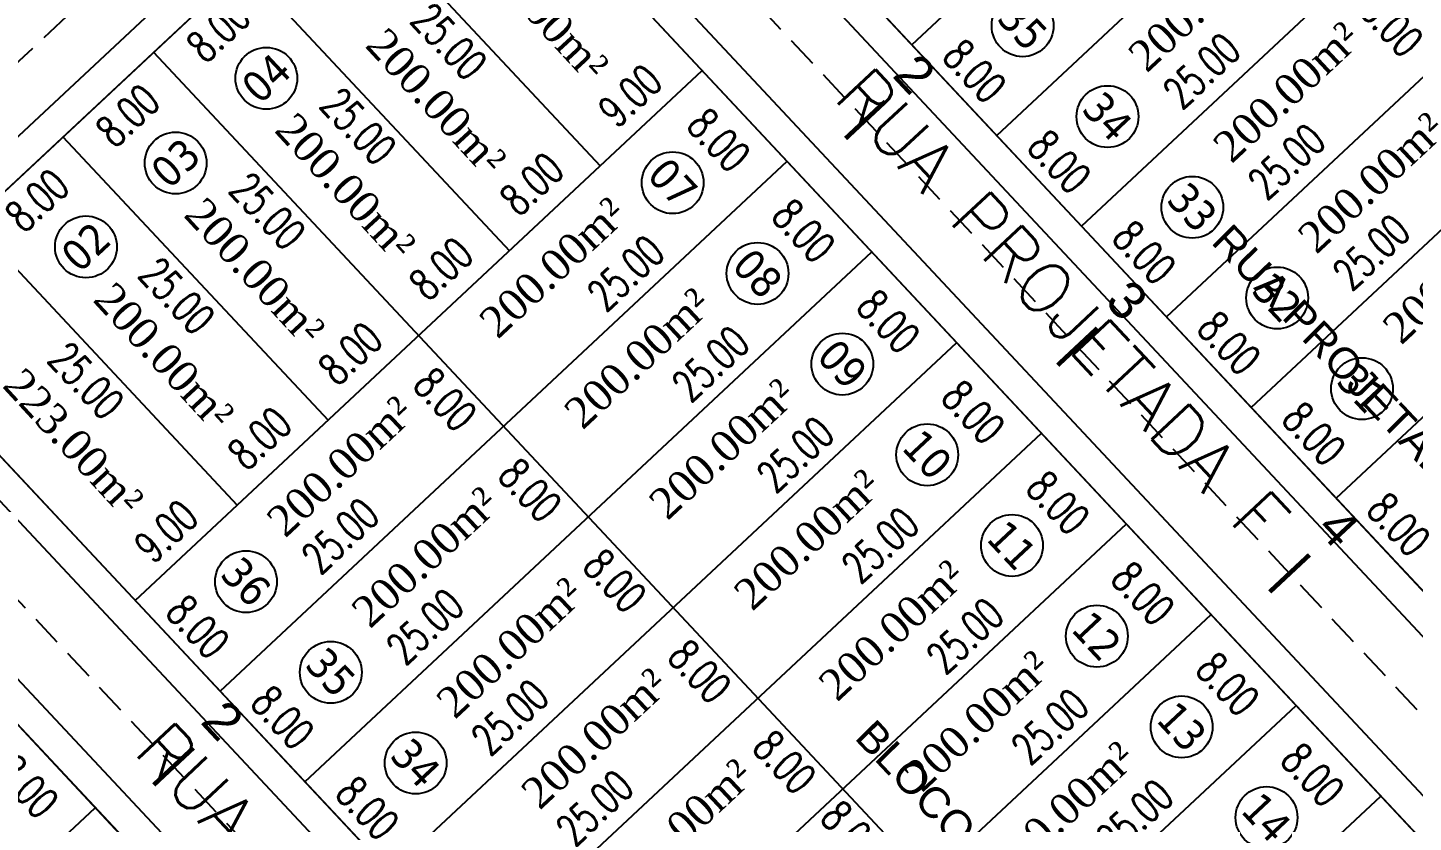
# Model space of a CAD drawing. Header units: metres. Extents: x 437145 to 443371, y 9612590 to 9615494.
# Drawn here: x 437426.4 to 437515.6, y 9614828 to 9614879.2 of the extents above; entities that cross this region are included whole.
import ezdxf

# ---------------------------------------------------------------- set-up
doc = ezdxf.new("R2010")
doc.units = ezdxf.units.M
doc.linetypes.add('ACAD_ISO02W100', pattern=[15, 12, -3])
doc.linetypes.add('DASHED2', pattern=[0.375, 0.25, -0.125])
for name, color, linetype in [('ADUTORA', 90, 'Continuous'), ('Auxiliar', 7, 'Continuous'), ('COTAS', 10, 'Continuous'), ('Eixo Acesso', 2, 'ACAD_ISO02W100'), ('Estacas', 7, 'Continuous'), ('Layer3', 1, 'Continuous'), ('M_FIO', 32, 'Continuous'), ('ÁREA', 7, 'Continuous')]:
    doc.layers.add(name, color=color, linetype=linetype)
doc.layers.get('0').off()
doc.styles.add('ARIAL', font='arial.ttf')
doc.styles.add('COTAS', font='romans.shx', dxfattribs={"width": 0.7})
doc.styles.add('symplex', font='simplex.shx', dxfattribs={"bigfont": 'bigfont.shx'})
doc.styles.add('tahoma', font='tahoma.ttf')
doc.styles.add('ÁREA', font='times.ttf', dxfattribs={"height": 2})
doc.dimstyles.new('C-75', dxfattribs={"dimtxt": 2, "dimasz": 0.2, "dimexe": 0, "dimexo": 0, "dimgap": 1, "dimtad": 0, "dimzin": 4, "dimdsep": 46, "dimtxsty": 'COTAS', "dimblk1": 'BOL-COT', "dimblk2": 'BOL-COT', "dimsah": 1, "dimcen": 0.1, "dimse1": 1, "dimse2": 1, "dimsd1": 1, "dimsd2": 1, "dimclrd": 8, "dimclre": 256, "dimaunit": 1, "dimadec": 3, "dimazin": 0, "dimtfac": 0.5, "dimtix": 1, "dimtmove": 0, "dimatfit": 3, "dimldrblk": 'BOL-COT', "dimfxl": 1, "dimtolj": 1, "dimtzin": 0, "dimarcsym": 0})

# ---------------------------------------------------------------- blocks, each defined once
blk = doc.blocks.new('Est')
at = {"const_width": 0.2}
blk.add_lwpolyline([(0, -1.19999999925494), (0, 1.200000001117586)], dxfattribs=at)
blk = doc.blocks.new('*D468')
at = {"layer": 'Layer3', "transparency": 16777216, "insert": (2668.994001980749, 1121.551320742566), "char_height": 2, "attachment_point": 5, "rotation": 270.0020370584799, "style": 'COTAS'}
blk.add_mtext('\\A1;8.00', dxfattribs=at)
blk = doc.blocks.new('BOL-COT')
at = {"layer": 'COTAS'}
for p, q in [((-1.999999999999943, 8.53e-14), (2, 8.53e-14)), ((0, -2.999999999999971), (0, 3.000000000000028))]:
    blk.add_line(p, q, dxfattribs=at)
blk.add_circle((0, 0), 0.4, dxfattribs=at)
blk = doc.blocks.new('*D543')
at = {"layer": 'Layer3', "transparency": 16777216, "insert": (2695.273511952049, 1127.712403280991), "char_height": 2, "attachment_point": 5, "rotation": 0.001780011330956504, "style": 'COTAS'}
blk.add_mtext('\\A1;8.00', dxfattribs=at)
blk = doc.blocks.new('*D544')
at = {"layer": 'Layer3', "transparency": 16777216, "insert": (2695.272755893303, 1148.70263041589), "char_height": 2, "attachment_point": 5, "rotation": 0.002034062351873794, "style": 'COTAS'}
blk.add_mtext('\\A1;8.00', dxfattribs=at)
blk = doc.blocks.new('*D545')
at = {"layer": 'Layer3', "transparency": 16777216, "insert": (2697.642659175612, 1138.052321550351), "char_height": 2, "attachment_point": 5, "rotation": 270.0020370520516, "style": 'COTAS'}
blk.add_mtext('\\A1;25.00', dxfattribs=at)
blk = doc.blocks.new('*D546')
at = {"layer": 'Layer3', "transparency": 16777216, "insert": (2689.642659181229, 1138.05203712164), "char_height": 2, "attachment_point": 5, "rotation": 270.00203705218485, "style": 'COTAS'}
blk.add_mtext('\\A1;25.00', dxfattribs=at)
blk = doc.blocks.new('*D547')
at = {"layer": 'Layer3', "transparency": 16777216, "insert": (2703.273511947612, 1127.712687673378), "char_height": 2, "attachment_point": 5, "rotation": 0.0017799846502886765, "style": 'COTAS'}
blk.add_mtext('\\A1;8.00', dxfattribs=at)
blk = doc.blocks.new('*D548')
at = {"layer": 'Layer3', "transparency": 16777216, "insert": (2703.272755887982, 1148.702914801757), "char_height": 2, "attachment_point": 5, "rotation": 0.0020340490116114987, "style": 'COTAS'}
blk.add_mtext('\\A1;8.00', dxfattribs=at)
blk = doc.blocks.new('*D549')
at = {"layer": 'Layer3', "transparency": 16777216, "insert": (2705.642659173721, 1138.052605930635), "char_height": 2, "attachment_point": 5, "rotation": 270.002037051918, "style": 'COTAS'}
blk.add_mtext('\\A1;25.00', dxfattribs=at)
blk = doc.blocks.new('*D550')
at = {"layer": 'Layer3', "transparency": 16777216, "insert": (2711.273511942714, 1127.712972128163), "char_height": 2, "attachment_point": 5, "rotation": 0.001779997990487945, "style": 'COTAS'}
blk.add_mtext('\\A1;8.00', dxfattribs=at)
blk = doc.blocks.new('*D551')
at = {"layer": 'Layer3', "transparency": 16777216, "insert": (2711.272755884176, 1148.703199260268), "char_height": 2, "attachment_point": 5, "rotation": 0.0020340356714007683, "style": 'COTAS'}
blk.add_mtext('\\A1;8.00', dxfattribs=at)
blk = doc.blocks.new('*D552')
at = {"layer": 'Layer3', "transparency": 16777216, "insert": (2713.642659167434, 1138.052890399443), "char_height": 2, "attachment_point": 5, "rotation": 270.0020370500504, "style": 'COTAS'}
blk.add_mtext('\\A1;25.00', dxfattribs=at)
blk = doc.blocks.new('*D553')
at = {"layer": 'Layer3', "transparency": 16777216, "insert": (2719.273511938174, 1127.713256552215), "char_height": 2, "attachment_point": 5, "rotation": 0.0017799979909463106, "style": 'COTAS'}
blk.add_mtext('\\A1;8.00', dxfattribs=at)
blk = doc.blocks.new('*D555')
at = {"layer": 'Layer3', "transparency": 16777216, "insert": (2721.642659164552, 1138.053174824438), "char_height": 2, "attachment_point": 5, "rotation": 270.0020370496501, "style": 'COTAS'}
blk.add_mtext('\\A1;25.00', dxfattribs=at)
blk = doc.blocks.new('*D557')
at = {"layer": 'Layer3', "transparency": 16777216, "insert": (2686.773511361626, 1127.456287288438), "char_height": 2, "attachment_point": 5, "rotation": 0.002037044630333482, "style": 'COTAS'}
blk.add_mtext('\\A1;9.00', dxfattribs=at)
blk = doc.blocks.new('*D558')
at = {"layer": 'Layer3', "transparency": 16777216, "insert": (2727.773508316245, 1127.553710827004), "char_height": 2, "attachment_point": 5, "rotation": 0.0020259455712132377, "style": 'COTAS'}
blk.add_mtext('\\A1;9.00', dxfattribs=at)
blk = doc.blocks.new('*D559')
at = {"layer": 'Layer3', "transparency": 16777216, "insert": (2729.994001950569, 1121.553489887453), "char_height": 2, "attachment_point": 5, "rotation": 270.00203704472233, "style": 'COTAS'}
blk.add_mtext('\\A1;8.00', dxfattribs=at)
blk = doc.blocks.new('*D560')
at = {"layer": 'Layer3', "transparency": 16777216, "insert": (2719.773797905428, 1119.396860722783), "char_height": 2, "attachment_point": 5, "rotation": 0.002037044152142905, "style": 'COTAS'}
blk.add_mtext('\\A1;25.00', dxfattribs=at)
blk = doc.blocks.new('*D561')
at = {"layer": 'Layer3', "transparency": 16777216, "insert": (2684.065885579586, 1121.551856998749), "char_height": 2, "attachment_point": 5, "rotation": 270.0020370563956, "style": 'COTAS'}
blk.add_mtext('\\A1;8.00', dxfattribs=at)
blk = doc.blocks.new('*D562')
at = {"layer": 'Layer3', "transparency": 16777216, "insert": (2705.707533200353, 1121.374770690087), "char_height": 2, "attachment_point": 5, "rotation": 270.00203705097704, "style": 'COTAS'}
blk.add_mtext('\\A1;8.00', dxfattribs=at)
blk = doc.blocks.new('*D563')
at = {"layer": 'Layer3', "transparency": 16777216, "insert": (2694.773073539908, 1119.583012605417), "char_height": 2, "attachment_point": 5, "rotation": 0.022243517661520672, "style": 'COTAS'}
blk.add_mtext('\\A1;25.00', dxfattribs=at)
blk = doc.blocks.new('*D564')
at = {"layer": 'Layer3', "transparency": 16777216, "insert": (2729.99428638076, 1113.553489891895), "char_height": 2, "attachment_point": 5, "rotation": 270.00203705014326, "style": 'COTAS'}
blk.add_mtext('\\A1;8.00', dxfattribs=at)
blk = doc.blocks.new('*D565')
at = {"layer": 'Layer3', "transparency": 16777216, "insert": (2719.774082330469, 1111.396860732096), "char_height": 2, "attachment_point": 5, "rotation": 0.002037044152142905, "style": 'COTAS'}
blk.add_mtext('\\A1;25.00', dxfattribs=at)
blk = doc.blocks.new('*D566')
at = {"layer": 'Layer3', "transparency": 16777216, "insert": (2684.066170005326, 1113.551857001151), "char_height": 2, "attachment_point": 5, "rotation": 270.00203704388855, "style": 'COTAS'}
blk.add_mtext('\\A1;8.00', dxfattribs=at)
blk = doc.blocks.new('*D567')
at = {"layer": 'Layer3', "transparency": 16777216, "insert": (2705.707817626792, 1113.374770695674), "char_height": 2, "attachment_point": 5, "rotation": 270.002037058064, "style": 'COTAS'}
blk.add_mtext('\\A1;8.00', dxfattribs=at)
blk = doc.blocks.new('*D568')
at = {"layer": 'Layer3', "transparency": 16777216, "insert": (2694.773357965855, 1111.583012599829), "char_height": 2, "attachment_point": 5, "rotation": 0.02224351765991639, "style": 'COTAS'}
blk.add_mtext('\\A1;25.00', dxfattribs=at)
blk = doc.blocks.new('*D569')
at = {"layer": 'Layer3', "transparency": 16777216, "insert": (2729.994570800272, 1105.553489902139), "char_height": 2, "attachment_point": 5, "rotation": 270.00203705014377, "style": 'COTAS'}
blk.add_mtext('\\A1;8.00', dxfattribs=at)
blk = doc.blocks.new('*D570')
at = {"layer": 'Layer3', "transparency": 16777216, "insert": (2719.774366754516, 1103.39686072744), "char_height": 2, "attachment_point": 5, "rotation": 0.0020370569586835563, "style": 'COTAS'}
blk.add_mtext('\\A1;25.00', dxfattribs=at)
blk = doc.blocks.new('*D571')
at = {"layer": 'Layer3', "transparency": 16777216, "insert": (2684.066454430222, 1105.551857009521), "char_height": 2, "attachment_point": 5, "rotation": 270.0020370434741, "style": 'COTAS'}
blk.add_mtext('\\A1;8.00', dxfattribs=at)
blk = doc.blocks.new('*D572')
at = {"layer": 'Layer3', "transparency": 16777216, "insert": (2705.708102051833, 1105.374770695674), "char_height": 2, "attachment_point": 5, "rotation": 270.0020370572307, "style": 'COTAS'}
blk.add_mtext('\\A1;8.00', dxfattribs=at)
blk = doc.blocks.new('*D573')
at = {"layer": 'Layer3', "transparency": 16777216, "insert": (2694.77364239036, 1103.583012611936), "char_height": 2, "attachment_point": 5, "rotation": 0.022243504855070734, "style": 'COTAS'}
blk.add_mtext('\\A1;25.00', dxfattribs=at)
blk = doc.blocks.new('*D574')
at = {"layer": 'Layer3', "transparency": 16777216, "insert": (2729.994855231164, 1097.553489905881), "char_height": 2, "attachment_point": 5, "rotation": 270.00203704972404, "style": 'COTAS'}
blk.add_mtext('\\A1;8.00', dxfattribs=at)
blk = doc.blocks.new('*D575')
at = {"layer": 'Layer3', "transparency": 16777216, "insert": (2719.774651182297, 1095.396860746998), "char_height": 2, "attachment_point": 5, "rotation": 0.002037044152142905, "style": 'COTAS'}
blk.add_mtext('\\A1;25.00', dxfattribs=at)
blk = doc.blocks.new('*D577')
at = {"layer": 'Layer3', "transparency": 16777216, "insert": (2705.708386478504, 1097.374770708713), "char_height": 2, "attachment_point": 5, "rotation": 270.00203705181076, "style": 'COTAS'}
blk.add_mtext('\\A1;8.00', dxfattribs=at)
blk = doc.blocks.new('*D578')
at = {"layer": 'Layer3', "transparency": 16777216, "insert": (2694.77392681804, 1095.583012625906), "char_height": 2, "attachment_point": 5, "rotation": 0.022243509123726954, "style": 'COTAS'}
blk.add_mtext('\\A1;25.00', dxfattribs=at)
blk = doc.blocks.new('*D579')
at = {"layer": 'Layer3', "transparency": 16777216, "insert": (2729.99513965149, 1089.553489911402), "char_height": 2, "attachment_point": 5, "rotation": 270.0020370513944, "style": 'COTAS'}
blk.add_mtext('\\A1;8.00', dxfattribs=at)
blk = doc.blocks.new('*D580')
at = {"layer": 'Layer3', "transparency": 16777216, "insert": (2719.77493560523, 1087.396860752586), "char_height": 2, "attachment_point": 5, "rotation": 0.00203705268987296, "style": 'COTAS'}
blk.add_mtext('\\A1;25.00', dxfattribs=at)
blk = doc.blocks.new('*D582')
at = {"layer": 'Layer3', "transparency": 16777216, "insert": (2705.708670902032, 1089.374770712438), "char_height": 2, "attachment_point": 5, "rotation": 270.0020370447238, "style": 'COTAS'}
blk.add_mtext('\\A1;8.00', dxfattribs=at)
blk = doc.blocks.new('*D584')
at = {"layer": 'Layer3', "transparency": 16777216, "insert": (2729.995424086019, 1081.553489921714), "char_height": 2, "attachment_point": 5, "rotation": 270.0020370497263, "style": 'COTAS'}
blk.add_mtext('\\A1;8.00', dxfattribs=at)
blk = doc.blocks.new('*D585')
at = {"layer": 'Layer3', "transparency": 16777216, "insert": (2719.77522003156, 1079.396860760968), "char_height": 2, "attachment_point": 5, "rotation": 0.0020370569586835563, "style": 'COTAS'}
blk.add_mtext('\\A1;25.00', dxfattribs=at)
blk = doc.blocks.new('*D586')
at = {"layer": 'Layer3', "transparency": 16777216, "insert": (2705.812159697083, 1083.087958354834), "char_height": 2, "attachment_point": 5, "rotation": 270.0020370505597, "style": 'COTAS'}
blk.add_mtext('\\A1;8.00', dxfattribs=at)
blk = doc.blocks.new('*D587')
at = {"layer": 'Layer3', "transparency": 16777216, "insert": (2729.995708503231, 1073.553489926055), "char_height": 2, "attachment_point": 5, "rotation": 270.0020370576457, "style": 'COTAS'}
blk.add_mtext('\\A1;8.00', dxfattribs=at)
blk = doc.blocks.new('*D588')
at = {"layer": 'Layer3', "transparency": 16777216, "insert": (2719.775504457421, 1071.396860760036), "char_height": 2, "attachment_point": 5, "rotation": 0.002037044152142905, "style": 'COTAS'}
blk.add_mtext('\\A1;25.00', dxfattribs=at)
blk = doc.blocks.new('*D592')
at = {"layer": 'Layer3', "transparency": 16777216, "insert": (2729.995992930484, 1065.553489932839), "char_height": 2, "attachment_point": 5, "rotation": 270.00203705097704, "style": 'COTAS'}
blk.add_mtext('\\A1;8.00', dxfattribs=at)
blk = doc.blocks.new('*D657')
at = {"layer": 'Layer3', "transparency": 16777216, "insert": (2745.066169974476, 1113.554025951053), "char_height": 2, "attachment_point": 5, "rotation": 270.0020370505597, "style": 'COTAS'}
blk.add_mtext('\\A1;8.00', dxfattribs=at)
blk = doc.blocks.new('*D662')
at = {"layer": 'Layer3', "transparency": 16777216, "insert": (2745.066454400885, 1105.554025959423), "char_height": 2, "attachment_point": 5, "rotation": 270.00203705014326, "style": 'COTAS'}
blk.add_mtext('\\A1;8.00', dxfattribs=at)
blk = doc.blocks.new('*D664')
at = {"layer": 'Layer3', "transparency": 16777216, "insert": (2755.773642363762, 1103.585181552316), "char_height": 2, "attachment_point": 5, "rotation": 0.022243504854239943, "style": 'COTAS'}
blk.add_mtext('\\A1;25.00', dxfattribs=at)
blk = doc.blocks.new('*D667')
at = {"layer": 'Layer3', "transparency": 16777216, "insert": (2745.066738830147, 1097.554025964118), "char_height": 2, "attachment_point": 5, "rotation": 270.00203705139245, "style": 'COTAS'}
blk.add_mtext('\\A1;8.00', dxfattribs=at)
blk = doc.blocks.new('*D668')
at = {"layer": 'Layer3', "transparency": 16777216, "insert": (2766.708386451612, 1097.376939662132), "char_height": 2, "attachment_point": 5, "rotation": 270.00203705014377, "style": 'COTAS'}
blk.add_mtext('\\A1;8.00', dxfattribs=at)
blk = doc.blocks.new('*D669')
at = {"layer": 'Layer3', "transparency": 16777216, "insert": (2755.773926791088, 1095.585181563492), "char_height": 2, "attachment_point": 5, "rotation": 0.022243513391919073, "style": 'COTAS'}
blk.add_mtext('\\A1;25.00', dxfattribs=at)
blk = doc.blocks.new('*D672')
at = {"layer": 'Layer3', "transparency": 16777216, "insert": (2745.067023250036, 1089.554025968735), "char_height": 2, "attachment_point": 5, "rotation": 270.0020370501442, "style": 'COTAS'}
blk.add_mtext('\\A1;8.00', dxfattribs=at)
blk = doc.blocks.new('*D674')
at = {"layer": 'Layer3', "transparency": 16777216, "insert": (2755.774211214153, 1087.585181563492), "char_height": 2, "attachment_point": 5, "rotation": 0.022243513391919073, "style": 'COTAS'}
blk.add_mtext('\\A1;25.00', dxfattribs=at)
blk = doc.blocks.new('*D680')
at = {"layer": 'Layer3', "transparency": 16777216, "insert": (2745.067592100352, 1073.554025982497), "char_height": 2, "attachment_point": 5, "rotation": 270.0020370434717, "style": 'COTAS'}
blk.add_mtext('\\A1;8.00', dxfattribs=at)
blk = doc.blocks.new('*D817')
at = {"layer": 'Layer3', "transparency": 16777216, "insert": (2745.067307671906, 1081.554025361552), "char_height": 2, "attachment_point": 5, "rotation": 270.00203705139387, "style": 'COTAS'}
blk.add_mtext('\\A1;8.00', dxfattribs=at)
blk = doc.blocks.new('atutu')
at = {"layer": 'Layer3', "color": 0}
for points in [[(2684.272690238687, 1150.551863968703), (2730.272690203589, 1150.55349941771)], [(2691.272690232692, 1150.552113233465), (2691.273579063151, 1125.552113253954)], [(2699.272690227221, 1150.552397646341), (2699.273579058552, 1125.552397668692)], [(2707.272690222448, 1150.552682049903), (2707.277916549263, 1003.552682200778)], [(2715.272690216976, 1150.552968023676), (2715.273579048657, 1125.552968046028)], [(2723.272690213542, 1150.553252682421), (2723.273579044116, 1125.553252706635)], [(2671.277845454135, 1005.551402079272), (2671.272761350987, 1148.551401777524)], [(2682.277845446801, 1005.551793368864), (2682.272761344933, 1148.551792860362)], [(2732.277845426836, 1005.553571027103), (2732.272761325259, 1148.553570505562)], [(2743.277845420549, 1005.553962316695), (2743.272761318216, 1148.553961607027)], [(2682.273579067458, 1125.551792880851), (2732.27357904854, 1125.553570540953)], [(2621.273863429868, 1117.549624335352), (2671.273863499542, 1117.551401997316)], [(2682.27386340251, 1117.551793283182), (2732.273863473116, 1117.553570943284)], [(2743.273863376258, 1117.553962231013), (2793.273863446806, 1117.555739896703)], [(2682.274147828425, 1109.551793283182), (2732.274147898099, 1109.553570948872)], [(2743.274147802173, 1109.553962238464), (2793.274147871906, 1109.555739896703)], [(2682.274432254514, 1101.551793299946), (2732.27443232314, 1101.553570961911)], [(2743.274432228262, 1101.553962247777), (2793.274432296132, 1101.555739906016)], [(2682.27471667938, 1093.551793299946), (2732.274716748065, 1093.553570960048)], [(2743.274716653128, 1093.553962247777), (2793.274716721988, 1093.555739907879)], [(2682.275001105411, 1085.551793309259), (2732.275001173223, 1085.553570971224)], [(2743.275001079101, 1085.55396225709), (2793.275001146913, 1085.555739917192)], [(2682.275285532314, 1077.551793314847), (2732.27528560001, 1077.553570980537)], [(2743.275285505947, 1077.553962262678), (2793.275285573816, 1077.555739926505)], [(2682.275569958229, 1069.551793318573), (2732.275570024993, 1069.553570980537)], [(2682.275854383328, 1061.551793326023), (2732.275854451024, 1061.553570991713)]]:
    blk.add_lwpolyline(points, dxfattribs=at)
for centre in [(2695.517483188853, 1144.363902859721), (2703.425060584059, 1144.36414853889), (2711.425060583244, 1144.364468435156), (2688.313048988663, 1121.563784715119), (2725.943754009286, 1121.573939370322), (2688.313333413587, 1113.563784716982), (2725.944038434211, 1113.573939374048), (2749.313332983025, 1113.574771011579), (2688.313617837639, 1105.56378472257), (2725.944322858321, 1105.573939387086), (2749.313617811329, 1105.565953674126), (2725.944607286971, 1097.573939392674), (2749.313902240096, 1097.565953679714), (2725.944891709975, 1089.573939392674), (2749.314186662227, 1089.565953683439), (2725.945176135248, 1081.57393940385), (2749.314471085405, 1081.565953074354), (2725.94546056221, 1073.57393940385), (2725.945744987019, 1065.573939409438)]:
    blk.add_circle(centre, 1.990958139869911, dxfattribs=at)
at = {"layer": 'M_FIO'}
for points in [[(2683.44419200616, 1152.551834516558), (2731.101046221587, 1152.553528871718)], [(2683.444192007266, 1152.551834516558), (2731.101046222693, 1152.553528871718)], [(2673.277874905815, 1004.72304605912), (2673.272731897096, 1149.379900003183)], [(2673.277874906921, 1004.72304605912), (2673.272731898201, 1149.379900003183)], [(2680.277874901798, 1004.723295137617), (2680.272731892381, 1149.380148874927)], [(2680.277874902904, 1004.723295137617), (2680.272731893487, 1149.380148874927)], [(2734.277874878515, 1004.725215008813), (2734.27273186968, 1149.382068738672)], [(2734.277874879621, 1004.725215008813), (2734.272731870786, 1149.382068738672)], [(2741.277874875314, 1004.725464083585), (2741.272731866595, 1149.38231762718)], [(2741.27787487642, 1004.725464083585), (2741.272731867701, 1149.38231762718)]]:
    blk.add_lwpolyline(points, dxfattribs=at)
at = {"layer": 'ADUTORA', "color": 7, "style": 'symplex'}
for s, p in [('RUA PROJETADA E', (2675.443176226773, 1118.543453418049)), ('RUA PROJETADA F', (2737.179009051028, 1118.543453418049))]:
    blk.add_text(s, height=3.284297485517897, rotation=270.0256716937466, dxfattribs=at).set_placement(p)
at = {"layer": 'Layer3', "color": 5, "char_height": 1.999999999999999, "attachment_point": 5, "style": 'tahoma'}
for s, insert, rotation in [('\\A1;02', (2695.517483188969, 1144.363902865308), 0.0020370548664193034), ('\\A1;03', (2703.425060584234, 1144.364148542616), 0.0020370548664193034), ('\\A1;04', (2711.425060583477, 1144.364468438882), 0.0020370548664193034), ('\\A1;36', (2688.313048988837, 1121.563784715119), 270.0497252510426), ('\\A1;07', (2725.94375401045, 1121.573939374048), 270.0497252510426), ('\\A1;35', (2688.313333413646, 1113.563784716982), 270.0497252510426), ('\\A1;08', (2725.944038436248, 1113.573939379636), 270.0497252510426), ('\\A1;35', (2749.313333387336, 1113.565953664813), 270.0497252510426), ('\\A1;34', (2688.313617837697, 1105.56378472257), 270.0497252510426), ('\\A1;09', (2725.9443228603, 1105.573939394537), 270.0497252510426), ('\\A1;34', (2749.313617811562, 1105.565953675988), 270.0497252510426), ('\\A1;10', (2725.944607288251, 1097.573939398262), 270.0497252510426), ('\\A1;33', (2749.31390224027, 1097.565953681576), 270.0497252510426), ('\\A1;11', (2725.944891711197, 1089.573939396399), 270.0497252510426), ('\\A1;32', (2749.31418666246, 1089.565953683439), 270.0497252510426), ('\\A1;12', (2725.94517613746, 1081.573939409438), 270.0497252510426), ('\\A1;31', (2749.314471085638, 1081.565953076217), 270.0497252510426), ('\\A1;13', (2725.945460562269, 1073.573939411301), 270.0497252510426), ('\\A1;14', (2725.945744988183, 1065.573939415026), 270.0497252510426)]:
    blk.add_mtext(s, dxfattribs=dict(at, insert=insert, rotation=rotation))
at = {"layer": 'ÁREA', "linetype": 'Continuous', "lineweight": -2, "extrusion": (-0.0006588081243978001, -0.02622673469559521, 0.9996558029437245), "style": 'ÁREA'}
for s, p in [('223.00m²', (2655.886968253882, 1208.053283033477, -36.21801059444091)), ('200.00m²', (2671.914639475602, 1208.514376232952, -36.23011154344085)), ('200.00m²', (2679.91210952792, 1208.715485729363, -36.23538946902883)), ('200.00m²', (2687.909579570039, 1208.916595165902, -36.24066739354047))]:
    blk.add_text(s, height=1.999999999999999, rotation=270.9999999799873, dxfattribs=at).set_placement(p)
at = {"layer": 'ÁREA', "linetype": 'Continuous', "lineweight": -2, "extrusion": (-0.0006588081243978, -0.0262267346955952, 0.9996558029437244), "style": 'ÁREA'}
for s, p in [('200.00m²', (2663.917169430758, 1208.313266816819, -36.22483362001791)), ('223.00m²', (2696.874002248195, 1209.083968932096, -36.24505995773476))]:
    blk.add_text(s, height=1.999999999999999, rotation=270.9999999799873, dxfattribs=at).set_placement(p)
at = {"layer": 'ÁREA', "linetype": 'Continuous', "lineweight": -2, "extrusion": (0.0262307824511418, -0.0004708427962515, 0.9996558029437244), "style": 'ÁREA'}
for p in [(1169.988759352175, -2670.677348776698, 65.53628023610138), (1162.336094555721, -2689.564369439194, 66.03195198166438), (1154.337388173305, -2689.708181245281, 66.03572618463029), (1146.338681777981, -2689.851993058759, 66.0395003877083), (1138.339975388135, -2689.995804866083, 66.04327459079764), (1130.3412689965, -2690.139616677457, 66.04704879388319), (1122.342562616116, -2690.283428492938, 66.05082299698101)]:
    blk.add_text('200.00m²', height=1.999999999999999, rotation=270.9999999484056, dxfattribs=at).set_placement(p)
at = {"layer": 'ÁREA', "linetype": 'Continuous', "lineweight": -2, "extrusion": (0.02623078245114181, -0.0004708427962515001, 0.9996558029437245), "style": 'ÁREA'}
for p in [(1170.334800939948, -2689.420557630225, 66.02817777855188), (1161.990052938472, -2670.821160604073, 65.5400544392839), (1153.991346565374, -2670.964972410339, 65.54382864238005), (1155.088289373533, -2731.934116017126, 67.14390534990035), (1145.992640179335, -2671.108784222193, 65.54760284555188), (1147.089582989413, -2732.077927832092, 67.14767955299466), (1137.993933776568, -2671.252596036155, 65.5513770485944), (1139.090876594026, -2732.221739642021, 67.15145375603501), (1131.092170213518, -2732.365551450634, 67.15522795907631)]:
    blk.add_text('200.00m²', height=1.999999999999999, rotation=270.9999999484056, dxfattribs=at).set_placement(p)
at = {"layer": 'Layer3', "color": 0}
for p1, p2, distance, picture, middle in [((2691.272690233915, 1150.552076923061), (2691.273579064315, 1125.552113257679), -1.6304754689167882, '*D546', (2689.642659181229, 1138.05203712164)), ((2691.272690233624, 1150.552077342156), (2699.272690228152, 1150.552361350837), -1.8495889317723857, '*D544', (2695.272755893303, 1148.70263041589)), ((2699.272690228152, 1150.552361350837), (2699.273579058494, 1125.552397687319), -1.6304754687412553, '*D545', (2697.642659175612, 1138.052321550351)), ((2699.272690228618, 1150.552361725229), (2707.272690223379, 1150.552645732048), -1.8495889280463977, '*D548', (2703.272755887982, 1148.702914801757)), ((2707.272690223379, 1150.552645732048), (2707.273579053663, 1125.552682066667), -1.630475465831782, '*D549', (2705.642659173721, 1138.052605930635)), ((2707.272690225242, 1150.552646195847), (2715.272690220003, 1150.552930200803), -1.8495889392224805, '*D551', (2711.272755884176, 1148.703199260268)), ((2715.272690220003, 1150.552930200803), (2715.273579049472, 1125.552966535422), -1.6304754683347096, '*D552', (2713.642659167434, 1138.052890399443)), ((2723.272690215346, 1150.553214626718), (2723.27357904464, 1125.553250959474), -1.630475466470245, '*D555', (2721.642659164552, 1138.053174824438)), ((2691.273579063849, 1125.552113250229), (2699.27357906024, 1125.552361786696), 2.160165763571232, '*D543', (2695.273511952049, 1127.712403280991)), ((2699.273579057854, 1125.552397635165), (2707.273579055351, 1125.552646167907), 2.1601657728844272, '*D547', (2703.273511947612, 1127.712687673378)), ((2707.27357905343, 1125.552682102057), (2715.273579050985, 1125.552930636662), 2.160165759846381, '*D550', (2711.273511942714, 1127.712972128163)), ((2715.273579049938, 1125.552966527972), (2723.273579045397, 1125.553215062577), 2.160165757982372, '*D553', (2719.273511938174, 1127.713256552215)), ((2732.273579047202, 1125.553570941421), (2723.273579044116, 1125.553252706635), -2.0002990042263833, '*D558', (2727.773508316245, 1127.553710827004)), ((2682.273579069029, 1125.551793279457), (2691.273579064315, 1125.552113257679), 1.9043340210735846, '*D557', (2686.773511361626, 1127.456287288438)), ((2671.273579074094, 1125.551401792425), (2671.273863501114, 1117.55140179615), -2.279719308294908, '*D468', (2668.994001980749, 1121.551320742566)), ((2682.273579069029, 1125.551793279457), (2682.273863495759, 1117.551793283182), 1.7921642983245867, '*D561', (2684.065885579586, 1121.551856998749)), ((2732.273579048831, 1125.553570937696), (2732.273863473931, 1117.553570939559), -2.2797193122539188, '*D559', (2729.994001950569, 1121.553489887453)), ((2682.273863809323, 1117.542976551089), (2707.273863478937, 1117.552682116959), 2.03518342476112, '*D563', (2694.773073539908, 1119.583012605417)), ((2732.273863473116, 1117.553570943284), (2707.273863438774, 1117.552682115096), -1.8437341947580719, '*D560', (2719.773797905428, 1119.396860722783)), ((2682.273863495759, 1117.551793283182), (2682.274147920742, 1109.551793285045), 1.7921642982077024, '*D566', (2684.066170005326, 1113.551857001151)), ((2732.273863473931, 1117.553570939559), (2732.274147899787, 1109.553570947009), -2.279719307538651, '*D564', (2729.99428638076, 1113.553489891895)), ((2743.273863468576, 1117.553962231013), (2743.27414789449, 1109.553962236601), 1.792164294076785, '*D657', (2745.066169974476, 1113.554025951053)), ((2682.274148234365, 1109.542976554814), (2707.274147905782, 1109.552682120684), 2.0351834154481208, '*D568', (2694.773357965855, 1111.583012599829)), ((2732.274147898099, 1109.553570948872), (2707.274147863873, 1109.552682120684), -1.8437341984842717, '*D565', (2719.774082330469, 1111.396860732096)), ((2682.274147919927, 1109.551793286908), (2682.274432344851, 1101.551793298084), 1.7921642989666753, '*D571', (2684.066454430222, 1105.551857009521)), ((2732.274147898099, 1109.553570948872), (2732.274432323955, 1101.553570958185), -2.2797193121957187, '*D569', (2729.994570800272, 1105.553489902139)), ((2743.274147892744, 1109.553962238464), (2743.2744323186, 1101.553962245914), 1.7921642963468833, '*D662', (2745.066454400885, 1105.554025959423)), ((2682.274432659406, 1101.542976567853), (2707.274432328845, 1101.552682128134), 2.0351834173110452, '*D573', (2694.77364239036, 1103.583012611936)), ((2743.274432632339, 1101.545145515683), (2768.274432302709, 1101.554851075965), 2.035183409860009, '*D664', (2755.773642363762, 1103.585181552316)), ((2732.27443232314, 1101.553570961911), (2707.27443228775, 1101.552682128134), -1.8437341835833523, '*D570', (2719.774366754516, 1103.39686072744)), ((2732.274432325818, 1101.553570958185), (2732.274716751616, 1093.553570956323), -2.279719308993842, '*D574', (2729.994855231164, 1097.553489905881)), ((2743.274432320462, 1101.553962245914), (2743.274716746493, 1093.553962247777), 1.7921642978016215, '*D667', (2745.066738830147, 1097.554025964118)), ((2682.274717087125, 1093.542976569715), (2707.274716756796, 1093.55268213186), 2.035183428487202, '*D578', (2694.77392681804, 1095.583012625906)), ((2743.274717059942, 1093.545145517546), (2768.27471673037, 1093.554851081553), 2.0351834173111625, '*D669', (2755.773926791088, 1095.585181563492)), ((2732.274716749927, 1093.553570960048), (2707.274716715702, 1093.55268213186), -1.8437342022093346, '*D575', (2719.774651182297, 1095.396860746998)), ((2732.274716748938, 1093.553570958185), (2732.275001174969, 1085.553570967499), -2.2797193119037726, '*D579', (2729.99513965149, 1089.553489911402)), ((2743.274716743583, 1093.553962245914), (2743.275001169439, 1085.55396225709), 1.792164294657952, '*D672', (2745.067023250036, 1089.554025968735)), ((2732.275001173223, 1085.553570971224), (2707.275001138822, 1085.55268213931), -1.8437341984842812, '*D580', (2719.77493560523, 1087.396860752586)), ((2743.275001483004, 1085.545145524997), (2768.275001153432, 1085.554851089004), 2.0351834098601262, '*D674', (2755.774211214153, 1087.585181563492)), ((2732.275001174969, 1085.553570969361), (2732.275285600767, 1077.553570976812), -2.2797193032885823, '*D584', (2729.995424086019, 1081.553489921714)), ((2743.275001166703, 1085.553961640555), (2743.275285592734, 1077.553961648005), 1.7921642933200863, '*D817', (2745.067307671906, 1081.554025361552)), ((2732.27528560001, 1077.553570980537), (2707.275285564969, 1077.552682146761), -1.8437341984831495, '*D585', (2719.77522003156, 1079.396860760968)), ((2732.275285599835, 1077.553570976812), (2732.275570026739, 1069.553570978674), -2.279719311496783, '*D587', (2729.995708503231, 1073.553489926055)), ((2743.275285595586, 1077.553962264541), (2743.275570020511, 1069.553962266404), 1.792164293436493, '*D680', (2745.067592100352, 1073.554025982497)), ((2732.275570024993, 1069.553570980537), (2707.275569990883, 1069.552682152349), -1.8437341947582992, '*D588', (2719.775504457421, 1071.396860760036)), ((2732.275570025924, 1069.553570980537), (2732.275854451897, 1061.553570987987), -2.2797193098678683, '*D592', (2729.995992930484, 1065.553489932839))]:
    dim = blk.add_aligned_dim(p1=p1, p2=p2, distance=distance, dimstyle='C-75', dxfattribs=at)
    dim.commit()
    dim.dimension.update_dxf_attribs({"geometry": picture, "text_midpoint": middle})
for base, p1, p2, angle, picture, middle in [((2705.707675413339, 1117.374770690576), (2703.176768708416, 1125.374680711287), (2703.177053134388, 1117.374680718738), 270.00203705097374, '*D562', (2705.707533200353, 1121.374770690087)), ((2705.707959840273, 1109.374770694614), (2703.177053133399, 1117.374680715013), (2703.177337560361, 1109.374680722463), 270.002037058064, '*D567', (2705.707817626792, 1113.374770695674)), ((2705.708244265255, 1101.37477070389), (2703.177337557567, 1109.374680722463), (2703.177621984413, 1101.374680731776), 270.0020370572307, '*D572', (2705.708102051833, 1105.374770695674)), ((2705.708528691548, 1093.374770709239), (2703.177621986333, 1101.374680729914), (2703.177906412423, 1093.374680737364), 270.0020370518173, '*D577', (2705.708386478504, 1097.374770708713)), ((2766.708528664541, 1093.376939658859), (2764.177621960024, 1101.376849677745), (2764.17790638588, 1093.376849687058), 270.0020370501405, '*D668', (2766.708386451612, 1097.376939662132)), ((2705.708813114581, 1085.374770714514), (2703.177906409396, 1093.374680735502), (2703.178190834495, 1085.374680742952), 270.0020370447205, '*D582', (2705.708670902032, 1089.374770712438)), ((2705.81230191004, 1079.087958364618), (2703.281395204215, 1087.08786838721), (2703.281679630129, 1079.087868392798), 270.0020370505564, '*D586', (2705.812159697083, 1083.087958354834))]:
    dim = blk.add_linear_dim(base=base, p1=p1, p2=p2, angle=angle, dimstyle='C-75', dxfattribs=at)
    dim.commit()
    dim.dimension.update_dxf_attribs({"geometry": picture, "text_midpoint": middle, "dimtype": 129})

msp = doc.modelspace()

# ---------------------------------------------------------------- linework, layer by layer
at = {"layer": 'Auxiliar', "color": 2, "linetype": 'Continuous', "lineweight": -3}
for p, q in [((437559.8413406559, 9614796.290074304), (437462.1799293072, 9614900.74861508)), ((437417.716665849, 9614861.917199396), (437451.3195016263, 9614893.331357863)), ((437551.8044021735, 9614788.777842686), (437454.1446606931, 9614893.236326708)), ((437515.2821271721, 9614754.631023724), (437417.6207158234, 9614859.0895645)), ((437507.2451886897, 9614747.118792105), (437409.5854472098, 9614851.57727613))]:
    msp.add_line(p, q, dxfattribs=at)
at = {"layer": 'Eixo Acesso', "color": 3, "linetype": 'DASHED2', "lineweight": -3, "ltscale": 8}
for p, q in [((437228.05493295, 9614692.129022036), (437544.7158828954, 9614988.179904092)), ((437453.041574959, 9614902.472273484), (437560.9453473686, 9614787.056603566)), ((437408.4823613578, 9614860.813223029), (437516.3861337526, 9614745.397553105))]:
    msp.add_line(p, q, dxfattribs=at)

# ---------------------------------------------------------------- block references
at = {"rotation": 43.07140519794264}
msp.add_blockref('atutu', (436242.5698856535, 9612188.321055599), dxfattribs=at)
at = {"layer": 'Estacas', "color": 7, "linetype": 'Continuous', "lineweight": -3, "xscale": 1.458333333106969, "yscale": 1.458333333106969, "zscale": 1.458333333106969}
for p, rotation in [((437480.358985169, 9614873.253117103), 313.0734422428361), ((437494.017690274, 9614858.643538916), 313.0734422428361), ((437507.6763953791, 9614844.03396073), 313.0734422428361), ((437435.7997715644, 9614831.594066648), 313.0734422361365)]:
    msp.add_blockref('Est', p, dxfattribs=dict(at, rotation=rotation))

# ---------------------------------------------------------------- texts
at = {"layer": 'ADUTORA', "color": 7, "extrusion": (0.2523981432401358, 0.1002419811213371, 0.9624171250085908), "style": 'ARIAL'}
for s, p in [('RUA PROJETADA F', (8774420.480929513, -3806904.77017726, 1074274.383116151)), ('BLOCO E', (8774399.273040757, -3806883.152348974, 1074228.986507133))]:
    msp.add_text(s, height=2, rotation=202.2865637537625, dxfattribs=at).set_placement(p)
at = {"layer": 'Estacas', "color": 7, "linetype": 'Continuous', "lineweight": -3, "char_height": 2.399999999999999, "attachment_point": 8, "style": 'ARIAL'}
for s, insert, rotation in [('{\\C256;2}', (437482.6599937337, 9614875.40436316), 313.07344224283605), ('{\\C256;3}', (437496.3186988386, 9614860.794784974), 313.07344224283605), ('{\\C256;4}', (437509.9774039438, 9614846.18520678), 313.07344224283605), ('{\\C256;2}', (437438.1007801294, 9614833.745312704), 313.0734422361365)]:
    msp.add_mtext(s, dxfattribs=dict(at, insert=insert, rotation=rotation))

doc.saveas('drawing.dxf')
